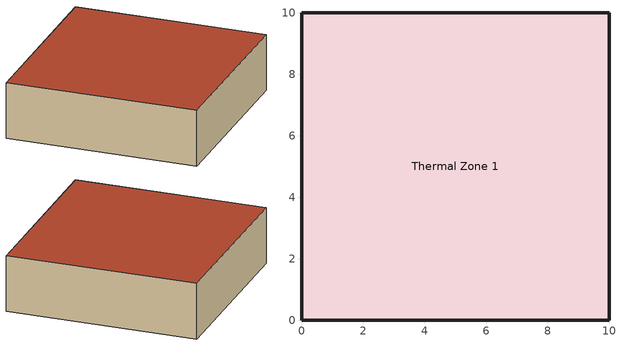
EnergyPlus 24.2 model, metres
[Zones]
Thermal Zone 1
 floor ground (Construction 1): 0,0 0,10 10,10 10,0 z0
 wall outside (Construction 1): 0,10 0,0 10,0 10,10 0,10 z0:3
 roof outside (Construction 1): 10,0 10,10 0,10 0,0 z3
[Building]
Building 1
[SizingPeriod:DesignDay] Barometric pressure=99063; Day of month=21; Daylight saving time indicator=No; Humidity condition type=WetBulb; Rain indicator=No; Snow indicator=No; Solar model indicator=ASHRAEClearSky
Name | Daily dry bulb temperature range | Day type | Maximum dry bulb temperature | Month | Sky clearness | Wetbulb or dewpoint at maximum dry bulb | Wind direction | Wind speed
CHICAGO_IL_USA Annual Cooling 1% Design Conditions DB/MCWB | 10.7 | SummerDesignDay | 31.5 | 7 | 1 | 23 | 230 | 5.3
CHICAGO_IL_USA Annual Heating 99% Design Conditions DB | 0 | WinterDesignDay | -17.3 | 1 | 0 | -17.3 | 270 | 4.9
[Construction]
Construction 1: Material 1
[Material]
Material 1: Conductivity=0.1; Density=0.1; Roughness=Smooth; Solar absorptance=0.7; Specific heat=1400; Thermal absorptance=0.9; Thickness=0.1; Visible absorptance=0.7
[Coil:Cooling:DX:SingleSpeed]
Coil Cooling DX Single Speed 1: 2017 rated evaporator fan power per volume flow rate=773.3; 2023 rated evaporator fan power per volume flow rate=934.4; Availability schedule=Always On Discrete; Basin heater capacity=0; Basin heater setpoint temperature=10; Condenser type=AirCooled; Crankcase heater capacity=0; Energy input ratio function of flow fraction curve=Curve Quadratic 2; Energy input ratio function of temperature curve=Curve Biquadratic 2; Evaporative condenser air flow rate=Autosize; Evaporative condenser effectiveness=0; Evaporative condenser pump rated power consumption=Autosize; Gross rated cooling cop=3; Gross rated sensible heat ratio=Autosize; Gross rated total cooling capacity=Autosize; Latent capacity time constant=0; Maximum cycling rate=0; Maximum outdoor dry bulb temperature for crankcase heater operation=0; Minimum outdoor dry bulb temperature for compressor operation=-25; Nominal time for condensate removal to begin=0; Part load fraction correlation curve=Curve Quadratic 3; Rated air flow rate=Autosize; Ratio of initial moisture evaporation rate and steady state latent capacity=0; Total cooling capacity function of flow fraction curve=Curve Quadratic 1; Total cooling capacity function of temperature curve=Curve Biquadratic 1
[Coil:Heating:Electric]
Coil Heating Electric 1: Availability schedule=Always Off Discrete; Efficiency=1; Nominal capacity=Autosize
[CoilSystem:Cooling:DX:HeatExchangerAssisted]
Coil System Cooling DX Heat Exchanger Assisted 1: Cooling coil=Coil Cooling DX Single Speed 1; Heat exchanger=Heat Exchanger Air To Air Sensible And Latent 1
[DesignSpecification:OutdoorAir]
Thermal Zone 1 Zero air DSOA: Outdoor air flow air changes per hour=0; Outdoor air flow per person=0; Outdoor air flow per zone=0; Outdoor air flow per zone floor area=0; Outdoor air method=Sum
[Fan:OnOff]
Fan On Off 1: Availability schedule=Always On Discrete; End use subcategory=General; Fan efficiency ratio function of speed ratio curve=Fan On Off Efficiency Curve; Fan power ratio function of speed ratio curve=Fan On Off Power Curve; Fan total efficiency=0.6; Maximum flow rate=Autosize; Motor efficiency=0.8; Motor in airstream fraction=1; Pressure rise=300
[HeatExchanger:AirToAir:SensibleAndLatent]
Heat Exchanger Air To Air Sensible And Latent 1: Availability schedule=Always On Discrete; Economizer lockout=Yes; Frost control type=None; Heat exchanger type=Plate; Latent effectiveness at 100 cooling air flow=0.68; Latent effectiveness at 100 heating air flow=0.68; Latent effectiveness of cooling air flow curve=LatEffectivenessTable; Latent effectiveness of heating air flow curve=LatEffectivenessTable; Nominal electric power=0; Nominal supply air flow rate=Autosize; Sensible effectiveness at 100 cooling air flow=0.76; Sensible effectiveness at 100 heating air flow=0.76; Sensible effectiveness of cooling air flow curve=SenEffectivenessTable; Sensible effectiveness of heating air flow curve=SenEffectivenessTable; Supply air outlet temperature control=No; Threshold temperature=1.7
[Lights]
Lights 1: Design level calculation method=LightingLevel; End use subcategory=General; Fraction replaceable=1; Lighting level=0; Schedule=Always On Continuous; Zone or zonelist or space or spacelist=Space Type 1
[Sizing:Zone]
Thermal Zone 1: Account for dedicated outdoor air system=No; Cooling design air flow method=DesignDay; Cooling design air flow rate=0; Cooling minimum air flow=0; Cooling minimum air flow fraction=0; Cooling minimum air flow per zone floor area=0.000762; Design specification outdoor air object=Thermal Zone 1 Zero air DSOA; Heating design air flow method=DesignDay; Heating design air flow rate=0; Heating maximum air flow=0.141576; Heating maximum air flow fraction=0.3; Heating maximum air flow per zone floor area=0.002032; Zone cooling design supply air humidity ratio=0.0085; Zone cooling design supply air humidity ratio difference=0.005; Zone cooling design supply air temperature=14; Zone cooling design supply air temperature difference=11.11; Zone cooling design supply air temperature input method=SupplyAirTemperature; Zone heating design supply air humidity ratio=0.008; Zone heating design supply air temperature=40; Zone heating design supply air temperature difference=11.11; Zone heating design supply air temperature input method=SupplyAirTemperature; Zone humidification design supply air humidity ratio difference=0.005; Zone latent cooling design supply air humidity ratio input method=HumidityRatioDifference; Zone latent heating design supply air humidity ratio input method=HumidityRatioDifference; Zone load sizing method=Sensible Load Only No Latent Load
[Space]
Space 1: Zone=Thermal Zone 1; Space type=Space Type 1
[SpaceList]
Space Type 1: Space 1
[ThermostatSetpoint:DualSetpoint]
Thermostat Setpoint Dual Setpoint 1: Cooling setpoint temperature schedule=Cooling Sch; Heating setpoint temperature schedule=Heating Sch
[Zone]
Thermal Zone 1: Multiplier=1; Part of total floor area=Yes
[ZoneControl:Thermostat]
Thermal Zone 1 Thermostat: Zone or zonelist=Thermal Zone 1; Control 1=Thermostat Setpoint Dual Setpoint 1; Control type schedule=Thermal Zone 1 Thermostat Schedule; Temperature difference between cutout and setpoint=0
[Zone equipment]
Thermal Zone 1: Zone HVAC Packaged Terminal Air Conditioner 1
[ZoneHVAC:PackagedTerminalAirConditioner]
Zone HVAC Packaged Terminal Air Conditioner 1: Availability schedule=Always On Discrete; Cooling coil=Coil System Cooling DX Heat Exchanger Assisted 1; Cooling outdoor air flow rate=Autosize; Cooling supply air flow rate=Autosize; Fan placement=DrawThrough; Heating coil=Coil Heating Electric 1; Heating outdoor air flow rate=Autosize; Heating supply air flow rate=Autosize; No load outdoor air flow rate=Autosize; No load supply air flow rate=Autosize; Supply air fan=Fan On Off 1
[Curve:Biquadratic] Maximum value of x=22; Maximum value of y=46; Minimum value of x=17; Minimum value of y=13
Name | Coefficient1 constant | Coefficient2 x | Coefficient3 x 2 | Coefficient4 y | Coefficient5 y 2 | Coefficient6 x y
Curve Biquadratic 1 | 0.942588 | 0.00954335 | 0.00068377 | -0.0110427 | 5.249e-06 | -9.72e-06
Curve Biquadratic 2 | 0.342414 | 0.034885 | -0.0006237 | 0.00497722 | 0.000437951 | -0.000728028
[Curve:Cubic]
Fan On Off Efficiency Curve: Maximum value of x=1; Minimum value of x=0; Coefficient1 constant=1; Coefficient2 x=0; Coefficient3 x 2=0; Coefficient4 x 3=0
[Curve:Exponent]
Fan On Off Power Curve: Maximum value of x=1; Minimum value of x=0; Coefficient1 constant=1; Coefficient2 constant=0; Coefficient3 constant=0
[Curve:Quadratic]
Name | Maximum value of x | Minimum value of x | Coefficient1 constant | Coefficient2 x | Coefficient3 x 2
Curve Quadratic 1 | 1.5 | 0.5 | 0.8 | 0.2 | 0
Curve Quadratic 2 | 1.5 | 0.5 | 1.1552 | -0.1808 | 0.0256
Curve Quadratic 3 | 1 | 0 | 0.85 | 0.15 | 0
[Schedule:Compact]
Thermal Zone 1 Thermostat Schedule: Through: 12/31, For: AllDays, Until: 24:00, 4
[Schedule:Constant]
Name | Hourly value
Always Off Discrete; Heating Sch | 0
Always On Continuous; Always On Discrete | 1
Cooling Sch | 18
[Table:IndependentVariable]
airFlowRatio: Linear, Linear, 10, 0, Dimensionless, 0.75, 1
[Table:IndependentVariableList]
effectiveness_IndependentVariableList: airFlowRatio
[Table:Lookup]
LatEffectivenessTable: effectiveness_IndependentVariableList, 10, 0, 0.68, DivisorOnly, Dimensionless, 0.73, 0.68
SenEffectivenessTable: effectiveness_IndependentVariableList, 10, 0, 0.76, DivisorOnly, Dimensionless, 0.81, 0.76
